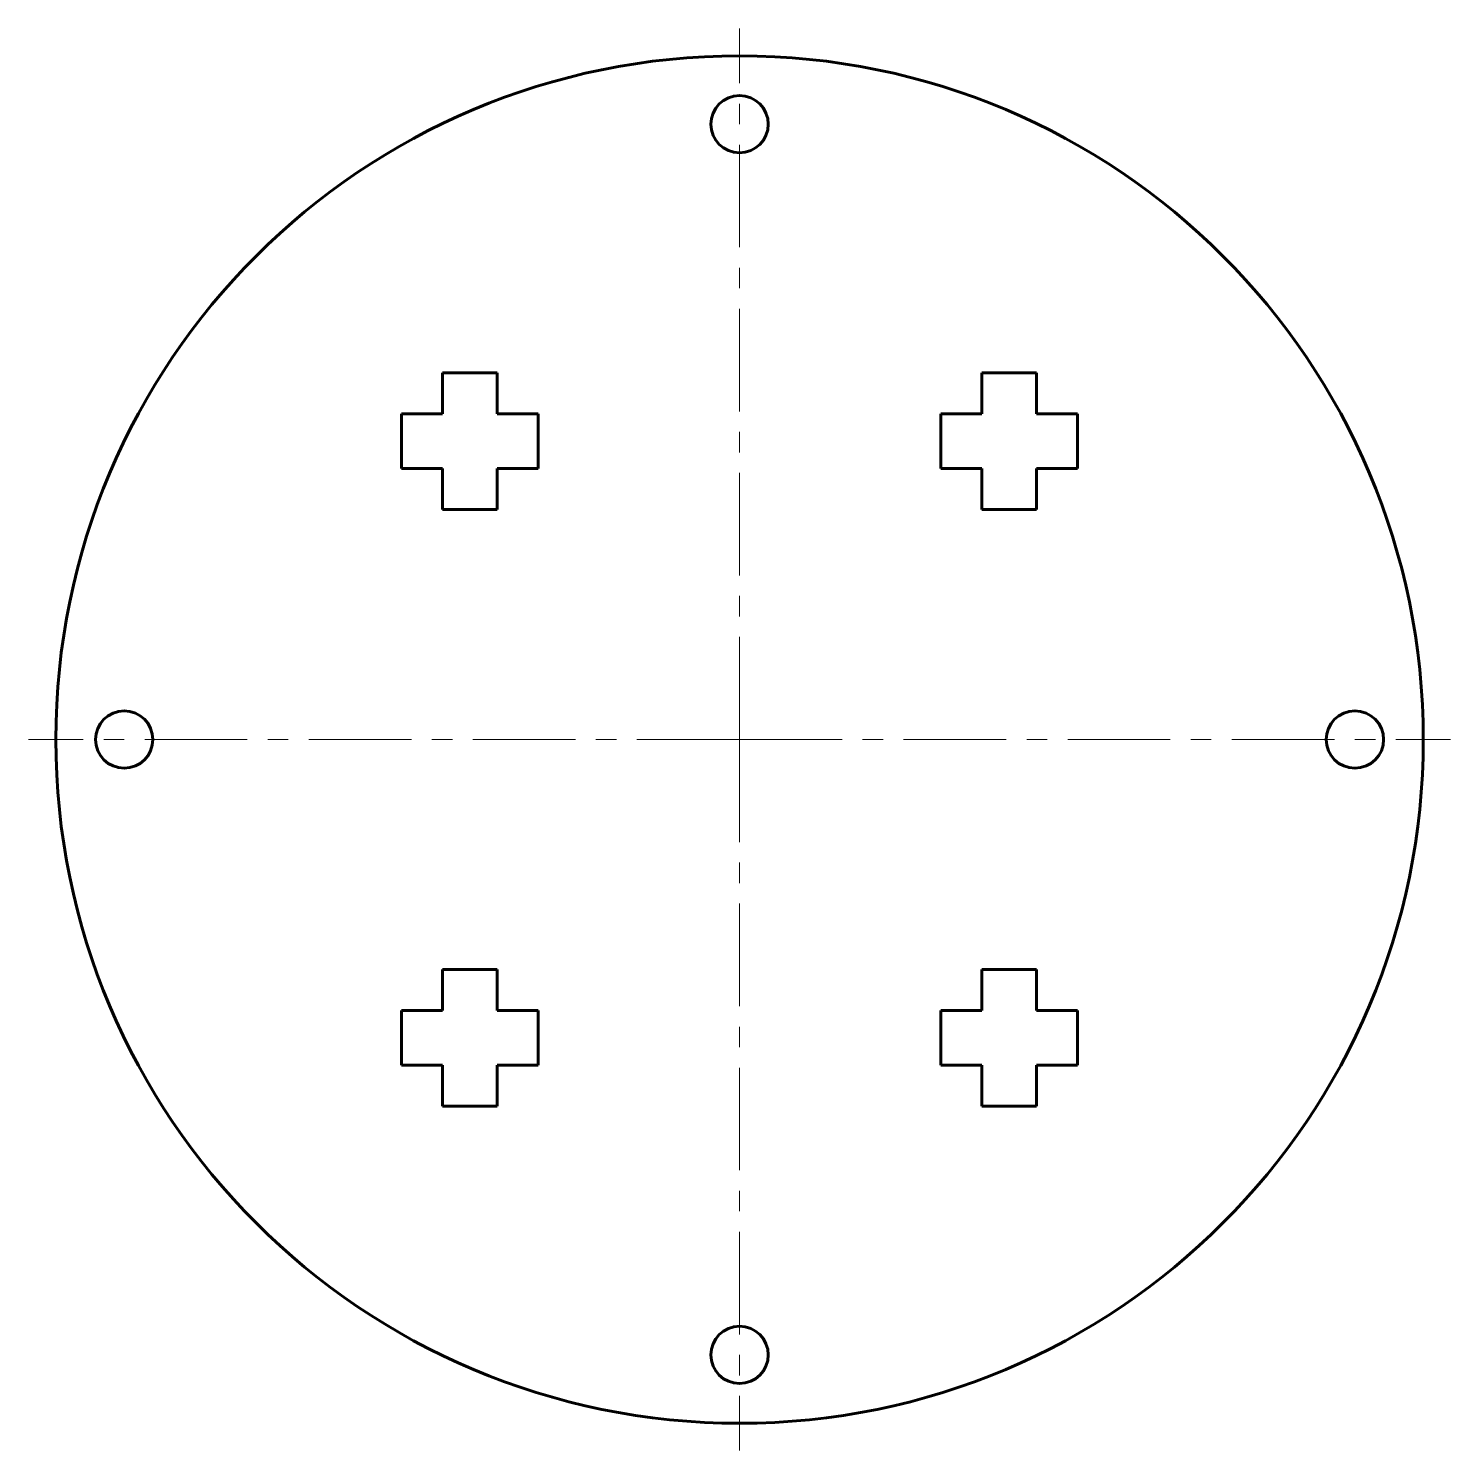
# Model space of a CAD drawing. Header units: millimetres. Extents: x -25 to 79, y 161 to 265.
import ezdxf

# ---------------------------------------------------------------- set-up
doc = ezdxf.new("R2010")
doc.units = ezdxf.units.MM
doc.linetypes.add('K5LT_AXLED', pattern=[12, 7.5, -1.5, 1.5, -1.5])
doc.linetypes.add('K5LT_BASIC', pattern=[0])
doc.layers.add('Системный слой', color=7, linetype='Continuous')

# ---------------------------------------------------------------- blocks, each defined once
blk = doc.blocks.new('U0')
at = {"layer": 'Системный слой', "color": 30, "linetype": 'K5LT_AXLED', "lineweight": 18, "true_color": 0xff8000}
for q in [(27.43, 265.43), (-24.57, 213.43), (79.43, 213.43), (27.43, 161.43)]:
    blk.add_line((27.43, 213.43), q, dxfattribs=at)

msp = doc.modelspace()

# ---------------------------------------------------------------- linework, layer by layer
at = {"layer": 'Системный слой', "color": 150, "linetype": 'K5LT_BASIC', "lineweight": 60, "true_color": 0x0080ff}
for p, q in [((5.71, 240.25), (5.71, 237.25)), ((9.71, 240.25), (5.71, 240.25)), ((9.71, 237.25), (9.71, 240.25)), ((45.15, 240.25), (45.15, 237.25)), ((49.15, 240.25), (45.15, 240.25)), ((49.15, 237.25), (49.15, 240.25)), ((2.71, 237.25), (2.71, 233.25)), ((5.71, 237.25), (2.71, 237.25)), ((12.71, 237.25), (9.71, 237.25)), ((12.71, 233.25), (12.71, 237.25)), ((45.15, 237.25), (42.15, 237.25)), ((42.15, 237.25), (42.15, 233.25)), ((52.15, 237.25), (49.15, 237.25)), ((52.15, 233.25), (52.15, 237.25)), ((2.71, 233.25), (5.71, 233.25)), ((5.71, 233.25), (5.71, 230.25)), ((9.71, 233.25), (12.71, 233.25)), ((9.71, 230.25), (9.71, 233.25)), ((42.15, 233.25), (45.15, 233.25)), ((45.15, 233.25), (45.15, 230.25)), ((49.15, 233.25), (52.15, 233.25)), ((49.15, 230.25), (49.15, 233.25)), ((5.71, 230.25), (9.71, 230.25)), ((45.15, 230.25), (49.15, 230.25)), ((5.71, 196.61), (5.71, 193.61)), ((9.71, 196.61), (5.71, 196.61)), ((9.71, 193.61), (9.71, 196.61)), ((49.15, 196.61), (45.15, 196.61)), ((45.15, 196.61), (45.15, 193.61)), ((49.15, 193.61), (49.15, 196.61)), ((5.71, 193.61), (2.71, 193.61)), ((2.71, 193.61), (2.71, 189.61)), ((12.71, 193.61), (9.71, 193.61)), ((12.71, 189.61), (12.71, 193.61)), ((45.15, 193.61), (42.15, 193.61)), ((42.15, 193.61), (42.15, 189.61)), ((52.15, 193.61), (49.15, 193.61)), ((52.15, 189.61), (52.15, 193.61)), ((2.71, 189.61), (5.71, 189.61)), ((5.71, 189.61), (5.71, 186.61)), ((9.71, 189.61), (12.71, 189.61)), ((9.71, 186.61), (9.71, 189.61)), ((42.15, 189.61), (45.15, 189.61)), ((45.15, 189.61), (45.15, 186.61)), ((49.15, 186.61), (49.15, 189.61)), ((49.15, 189.61), (52.15, 189.61)), ((5.71, 186.61), (9.71, 186.61)), ((45.15, 186.61), (49.15, 186.61))]:
    msp.add_line(p, q, dxfattribs=at)
for centre, radius in [((27.43, 213.43), 50), ((27.43, 258.43), 2.1), ((-17.57, 213.43), 2.1), ((72.43, 213.43), 2.1), ((27.43, 168.43), 2.1)]:
    msp.add_circle(centre, radius, dxfattribs=at)

# ---------------------------------------------------------------- block references
at = {"layer": 'Системный слой'}
msp.add_blockref('U0', (0, 0), dxfattribs=at)

doc.saveas('drawing.dxf')
